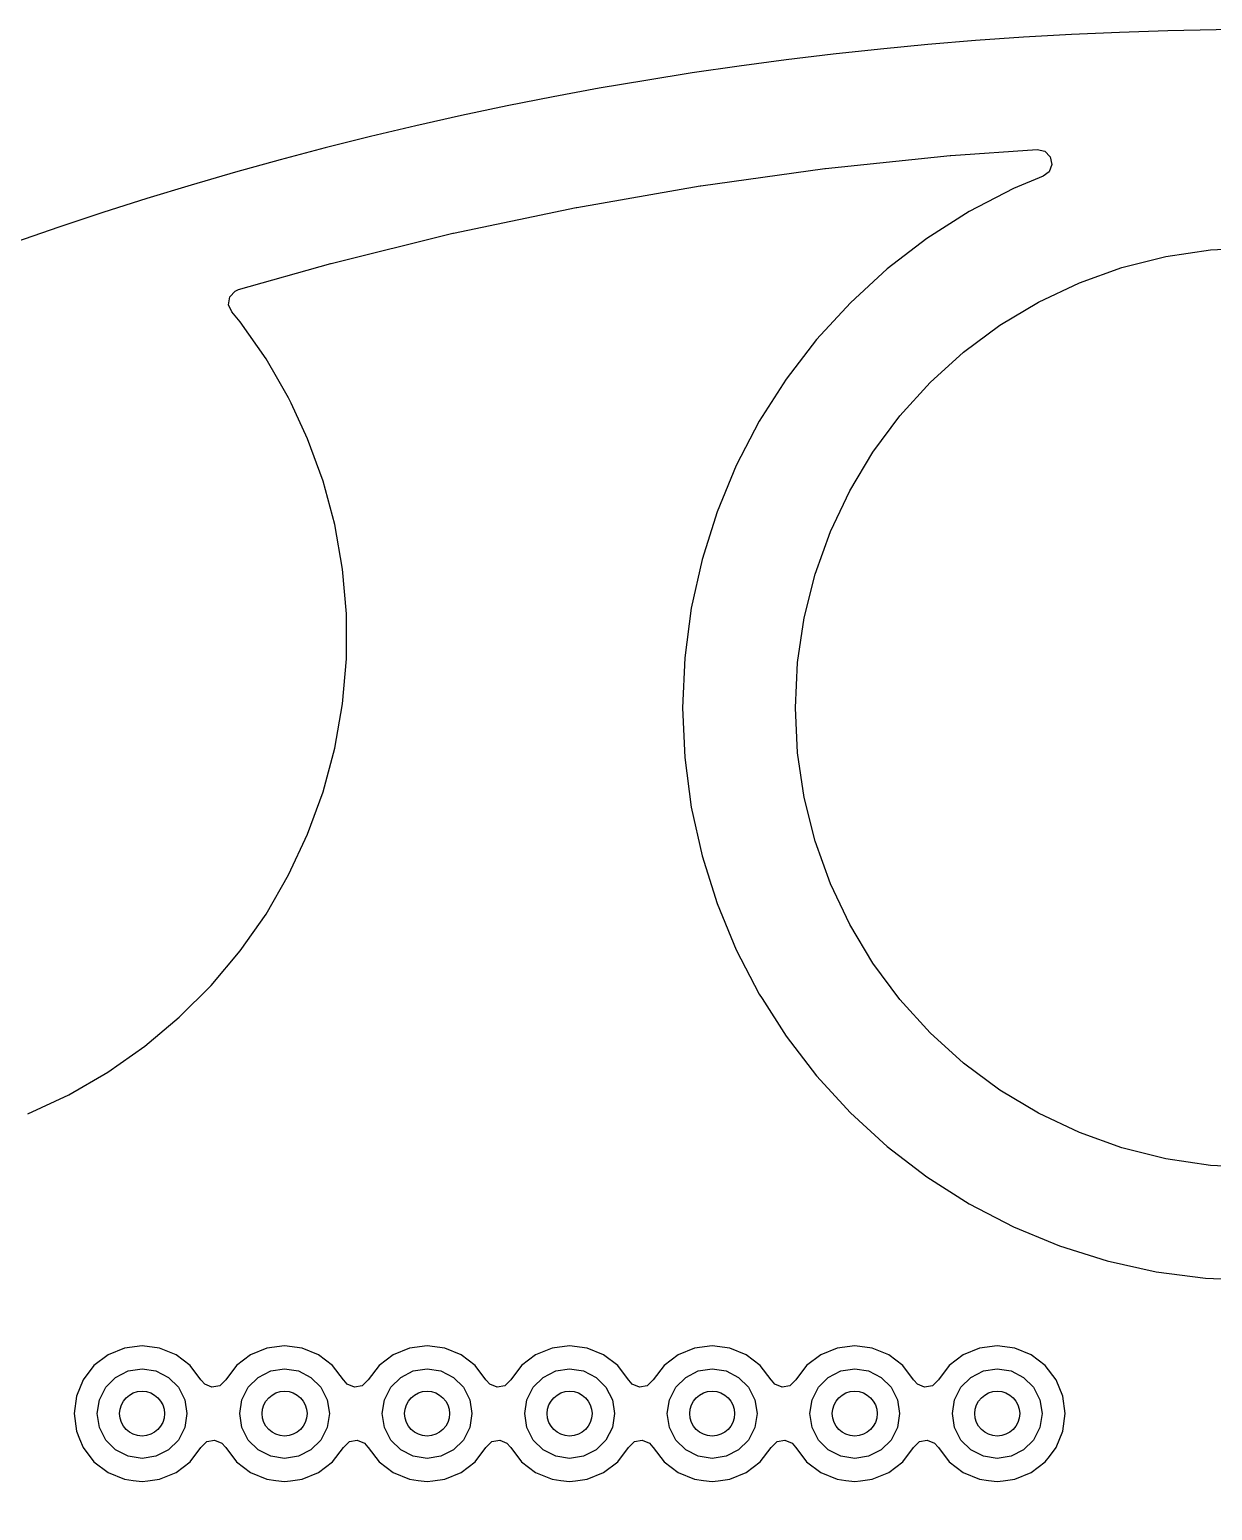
# Model space of a CAD drawing. Extents: x 116 to 183, y -128 to -37.6.
# Drawn here: x 138.44 to 148.98, y -50.77 to -37.57 of the extents above; entities that cross this region are included whole.
import ezdxf

# ---------------------------------------------------------------- set-up
doc = ezdxf.new("R2010")
doc.units = 0
doc.layers.add('BLACK', color=7, linetype='CONTINUOUS')

msp = doc.modelspace()

# ---------------------------------------------------------------- linework, layer by layer
at = {"layer": 'BLACK', "linetype": 'CONTINUOUS'}
for p, q in [((146.651152, -38.695618), (147.420487, -38.642414)), ((147.420487, -38.642414), (147.488725, -38.657427)), ((147.488725, -38.657427), (147.538014, -38.706948)), ((145.535187, -38.811539), (146.64692, -38.695984)), ((146.64692, -38.695984), (146.651152, -38.695618)), ((147.552705, -38.775256), (147.528134, -38.840663)), ((147.538014, -38.706948), (147.552705, -38.775256)), ((144.42392, -38.965906), (145.531056, -38.81204)), ((145.531056, -38.81204), (145.535187, -38.811539)), ((147.476495, -38.88068), (147.209617, -38.991224)), ((147.528134, -38.840663), (147.476495, -38.88068)), ((143.318706, -39.158528), (144.419805, -38.966551)), ((144.419805, -38.966551), (144.42392, -38.965906)), ((147.209617, -38.991224), (146.81457, -39.196873)), ((142.220778, -39.389185), (143.314555, -39.159325)), ((143.314555, -39.159325), (143.318706, -39.158528)), ((146.81457, -39.196873), (146.438921, -39.436187)), ((141.131407, -39.657615), (142.216629, -39.390132)), ((142.216629, -39.390132), (142.220778, -39.389185)), ((146.438921, -39.436187), (146.085584, -39.707312)), ((148.56737, -39.59703), (148.96537, -39.537993)), ((148.96537, -39.537993), (149.36724, -39.51825)), ((140.306502, -39.89134), (141.127332, -39.658694)), ((141.127332, -39.658694), (141.131407, -39.657615)), ((146.085579, -39.707316), (145.757206, -40.008215)), ((146.085584, -39.707312), (146.085579, -39.707316)), ((147.798238, -39.830344), (148.177073, -39.694795)), ((148.177073, -39.694795), (148.56737, -39.59703)), ((147.434513, -40.002373), (147.798238, -39.830344)), ((140.217319, -40.026336), (140.228358, -39.957344)), ((140.228358, -39.957344), (140.274946, -39.905273)), ((140.274946, -39.905273), (140.306502, -39.89134)), ((140.245331, -40.090344), (140.217319, -40.026336)), ((140.320534, -40.179969), (140.245331, -40.090344)), ((145.757205, -40.008216), (145.456306, -40.336589)), ((145.757206, -40.008215), (145.757205, -40.008216)), ((147.089402, -40.209225), (147.434513, -40.002373)), ((140.320539, -40.179975), (140.320534, -40.179969)), ((140.550959, -40.509048), (140.320539, -40.179975)), ((146.766228, -40.448907), (147.089402, -40.209225)), ((145.456302, -40.336594), (145.185177, -40.689931)), ((145.456306, -40.336589), (145.456302, -40.336594)), ((140.655394, -40.689936), (140.550959, -40.509048)), ((146.468102, -40.719112), (146.766228, -40.448907)), ((140.751817, -40.856945), (140.655394, -40.689936)), ((145.185177, -40.689931), (144.945863, -41.06558)), ((146.197897, -41.017238), (146.468102, -40.719112)), ((140.751825, -40.85696), (140.751817, -40.856945)), ((140.774038, -40.904597), (140.751825, -40.85696)), ((140.921597, -41.221038), (140.774038, -40.904597)), ((145.958215, -41.340412), (146.197897, -41.017238)), ((144.945863, -41.06558), (144.740214, -41.460627)), ((141.058995, -41.598535), (140.921597, -41.221038)), ((145.751363, -41.685523), (145.958215, -41.340412)), ((144.740214, -41.460627), (144.569778, -41.872097)), ((141.162969, -41.986571), (141.058995, -41.598535)), ((145.579334, -42.049248), (145.751363, -41.685523)), ((144.569773, -41.87211), (144.435843, -42.29688)), ((144.569778, -41.872097), (144.569773, -41.87211)), ((141.232728, -42.382192), (141.162969, -41.986571)), ((145.443785, -42.428083), (145.579334, -42.049248)), ((144.435843, -42.29688), (144.339442, -42.731717)), ((141.26774, -42.782388), (141.232728, -42.382192)), ((145.34602, -42.81838), (145.443785, -42.428083)), ((144.339441, -42.731726), (144.281307, -43.17329)), ((144.339442, -42.731717), (144.339441, -42.731726)), ((141.26774, -43.184112), (141.26774, -42.782388)), ((145.286983, -43.21638), (145.34602, -42.81838)), ((141.232728, -43.584308), (141.26774, -43.184112)), ((144.281307, -43.17329), (144.261881, -43.61825)), ((145.26724, -43.61825), (145.286983, -43.21638)), ((141.162969, -43.979929), (141.232728, -43.584308)), ((144.261881, -43.61825), (144.281307, -44.063209)), ((145.286983, -44.02012), (145.26724, -43.61825)), ((141.058995, -44.367965), (141.162969, -43.979929)), ((144.281307, -44.063209), (144.339441, -44.504773)), ((145.34602, -44.41812), (145.286983, -44.02012)), ((140.921597, -44.745462), (141.058995, -44.367965)), ((145.443785, -44.808417), (145.34602, -44.41812)), ((144.339441, -44.504773), (144.339442, -44.504782)), ((144.339442, -44.504782), (144.435843, -44.939619)), ((140.751821, -45.109548), (140.921597, -44.745462)), ((145.579334, -45.187252), (145.443785, -44.808417)), ((144.435843, -44.939619), (144.569773, -45.364389)), ((140.550959, -45.457452), (140.751821, -45.109548)), ((145.751363, -45.550977), (145.579334, -45.187252)), ((144.569773, -45.364389), (144.569778, -45.364402)), ((144.569778, -45.364402), (144.740214, -45.775872)), ((140.320539, -45.786525), (140.550959, -45.457452)), ((145.958215, -45.896088), (145.751363, -45.550977)), ((140.062316, -46.094264), (140.320539, -45.786525)), ((144.740214, -45.775872), (144.945863, -46.17092)), ((146.197897, -46.219262), (145.958215, -45.896088)), ((139.778254, -46.378326), (140.062316, -46.094264)), ((144.945863, -46.17092), (144.945867, -46.170926)), ((144.945867, -46.170926), (144.945869, -46.17093)), ((144.945869, -46.17093), (144.971692, -46.211464)), ((144.971692, -46.211464), (145.185177, -46.546568)), ((146.468102, -46.517388), (146.197897, -46.219262)), ((139.470515, -46.636549), (139.778254, -46.378326)), ((145.185177, -46.546568), (145.456302, -46.899905)), ((146.766228, -46.787593), (146.468102, -46.517388)), ((139.141442, -46.866969), (139.470515, -46.636549)), ((147.089402, -47.027275), (146.766228, -46.787593)), ((138.793538, -47.067831), (139.141442, -46.866969)), ((145.456302, -46.899905), (145.456306, -46.89991)), ((145.456306, -46.89991), (145.757205, -47.228283)), ((138.429452, -47.237607), (138.793538, -47.067831)), ((147.434513, -47.234127), (147.089402, -47.027275)), ((145.757205, -47.228283), (145.757206, -47.228284)), ((145.757206, -47.228284), (146.085579, -47.529183)), ((147.798238, -47.406156), (147.434513, -47.234127)), ((148.177073, -47.541705), (147.798238, -47.406156)), ((146.085579, -47.529183), (146.085584, -47.529187)), ((146.085584, -47.529187), (146.438921, -47.800312)), ((148.56737, -47.63947), (148.177073, -47.541705)), ((148.96537, -47.698507), (148.56737, -47.63947)), ((149.36724, -47.71825), (148.96537, -47.698507)), ((146.438921, -47.800312), (146.438926, -47.800315)), ((146.438926, -47.800315), (146.81456, -48.039621)), ((146.81456, -48.039621), (146.81457, -48.039626)), ((146.81457, -48.039626), (146.814569, -48.039626)), ((146.814569, -48.039626), (147.209617, -48.245275)), ((147.209617, -48.245275), (147.570801, -48.394882)), ((147.570801, -48.394882), (147.621104, -48.415718)), ((147.621104, -48.415718), (148.045876, -48.549648)), ((148.045876, -48.549648), (148.480704, -48.646047)), ((148.480704, -48.646047), (148.922279, -48.704182)), ((148.922279, -48.704182), (149.36724, -48.723609)), ((139.289237, -49.325956), (139.14316, -49.386463)), ((139.289239, -49.325955), (139.289237, -49.325956)), ((139.445999, -49.305318), (139.289239, -49.325955)), ((139.446001, -49.305318), (139.445999, -49.305318)), ((139.60276, -49.325955), (139.446001, -49.305318)), ((139.602762, -49.325956), (139.60276, -49.325955)), ((139.748841, -49.386464), (139.602762, -49.325956)), ((140.559237, -49.325956), (140.41316, -49.386463)), ((140.559239, -49.325955), (140.559237, -49.325956)), ((140.715999, -49.305318), (140.559239, -49.325955)), ((140.716001, -49.305318), (140.715999, -49.305318)), ((140.87276, -49.325955), (140.716001, -49.305318)), ((140.872762, -49.325956), (140.87276, -49.325955)), ((141.018841, -49.386464), (140.872762, -49.325956)), ((141.829237, -49.325956), (141.68316, -49.386463)), ((141.829239, -49.325955), (141.829237, -49.325956)), ((141.985999, -49.305318), (141.829239, -49.325955)), ((141.986001, -49.305318), (141.985999, -49.305318)), ((142.14276, -49.325955), (141.986001, -49.305318)), ((142.142762, -49.325956), (142.14276, -49.325955)), ((142.288841, -49.386464), (142.142762, -49.325956)), ((143.099237, -49.325956), (142.95316, -49.386463)), ((143.099239, -49.325955), (143.099237, -49.325956)), ((143.255999, -49.305318), (143.099239, -49.325955)), ((143.256001, -49.305318), (143.255999, -49.305318)), ((143.41276, -49.325955), (143.256001, -49.305318)), ((143.412762, -49.325956), (143.41276, -49.325955)), ((143.558841, -49.386464), (143.412762, -49.325956)), ((144.369237, -49.325956), (144.22316, -49.386463)), ((144.369239, -49.325955), (144.369237, -49.325956)), ((144.525999, -49.305318), (144.369239, -49.325955)), ((144.526001, -49.305318), (144.525999, -49.305318)), ((144.68276, -49.325955), (144.526001, -49.305318)), ((144.682762, -49.325956), (144.68276, -49.325955)), ((144.828841, -49.386464), (144.682762, -49.325956)), ((145.639237, -49.325956), (145.49316, -49.386463)), ((145.639239, -49.325955), (145.639237, -49.325956)), ((145.795999, -49.305318), (145.639239, -49.325955)), ((145.796001, -49.305318), (145.795999, -49.305318)), ((145.95276, -49.325955), (145.796001, -49.305318)), ((145.952762, -49.325956), (145.95276, -49.325955)), ((146.098841, -49.386464), (145.952762, -49.325956)), ((146.909237, -49.325956), (146.76316, -49.386463)), ((146.909239, -49.325955), (146.909237, -49.325956)), ((147.065999, -49.305318), (146.909239, -49.325955)), ((147.066001, -49.305318), (147.065999, -49.305318)), ((147.22276, -49.325955), (147.066001, -49.305318)), ((147.222762, -49.325956), (147.22276, -49.325955)), ((147.368841, -49.386464), (147.222762, -49.325956)), ((139.017718, -49.482718), (138.921463, -49.60816)), ((139.14316, -49.386463), (139.017718, -49.482718)), ((139.874282, -49.482718), (139.748841, -49.386464)), ((139.970536, -49.608159), (139.874282, -49.482718)), ((140.287718, -49.482718), (140.191458, -49.608166)), ((140.41316, -49.386463), (140.287718, -49.482718)), ((141.144282, -49.482718), (141.018841, -49.386464)), ((141.240536, -49.608159), (141.144282, -49.482718)), ((141.557718, -49.482718), (141.461458, -49.608166)), ((141.68316, -49.386463), (141.557718, -49.482718)), ((142.414282, -49.482718), (142.288841, -49.386464)), ((142.510536, -49.608159), (142.414282, -49.482718)), ((142.827718, -49.482718), (142.731458, -49.608166)), ((142.95316, -49.386463), (142.827718, -49.482718)), ((143.684282, -49.482718), (143.558841, -49.386464)), ((143.780536, -49.608159), (143.684282, -49.482718)), ((144.097718, -49.482718), (144.001458, -49.608166)), ((144.22316, -49.386463), (144.097718, -49.482718)), ((144.954282, -49.482718), (144.828841, -49.386464)), ((145.050536, -49.608159), (144.954282, -49.482718)), ((145.367718, -49.482718), (145.271458, -49.608166)), ((145.49316, -49.386463), (145.367718, -49.482718)), ((146.224282, -49.482718), (146.098841, -49.386464)), ((146.320536, -49.608159), (146.224282, -49.482718)), ((146.637718, -49.482718), (146.541458, -49.608166)), ((146.76316, -49.386463), (146.637718, -49.482718)), ((147.494282, -49.482718), (147.368841, -49.386464)), ((147.590536, -49.608159), (147.494282, -49.482718)), ((138.921463, -49.60816), (138.860956, -49.754237)), ((139.122393, -49.675886), (139.210886, -49.587393)), ((139.210886, -49.587393), (139.322393, -49.530577)), ((139.322393, -49.530577), (139.446, -49.511)), ((139.446, -49.511), (139.569607, -49.530577)), ((139.569607, -49.530577), (139.681114, -49.587393)), ((139.681114, -49.587393), (139.769607, -49.675886)), ((139.970541, -49.608166), (139.970536, -49.608159)), ((139.973613, -49.613487), (139.970541, -49.608166)), ((140.004349, -49.648959), (139.973613, -49.613487)), ((140.188387, -49.613487), (140.137821, -49.661703)), ((140.191458, -49.608166), (140.188387, -49.613487)), ((140.392393, -49.675886), (140.480886, -49.587393)), ((140.480886, -49.587393), (140.592393, -49.530577)), ((140.592393, -49.530577), (140.716, -49.511)), ((140.716, -49.511), (140.839607, -49.530577)), ((140.839607, -49.530577), (140.951114, -49.587393)), ((140.951114, -49.587393), (141.039607, -49.675886)), ((141.240541, -49.608166), (141.240536, -49.608159)), ((141.243613, -49.613487), (141.240541, -49.608166)), ((141.274349, -49.648959), (141.243613, -49.613487)), ((141.458387, -49.613487), (141.407821, -49.661703)), ((141.461458, -49.608166), (141.458387, -49.613487)), ((141.662393, -49.675886), (141.750886, -49.587393)), ((141.750886, -49.587393), (141.862393, -49.530577)), ((141.862393, -49.530577), (141.986, -49.511)), ((141.986, -49.511), (142.109607, -49.530577)), ((142.109607, -49.530577), (142.221114, -49.587393)), ((142.221114, -49.587393), (142.309607, -49.675886)), ((142.510541, -49.608166), (142.510536, -49.608159)), ((142.513613, -49.613487), (142.510541, -49.608166)), ((142.544349, -49.648959), (142.513613, -49.613487)), ((142.728387, -49.613487), (142.677821, -49.661703)), ((142.731458, -49.608166), (142.728387, -49.613487)), ((142.932393, -49.675886), (143.020886, -49.587393)), ((143.020886, -49.587393), (143.132393, -49.530577)), ((143.132393, -49.530577), (143.256, -49.511)), ((143.256, -49.511), (143.379607, -49.530577)), ((143.379607, -49.530577), (143.491114, -49.587393)), ((143.491114, -49.587393), (143.579607, -49.675886)), ((143.780541, -49.608166), (143.780536, -49.608159)), ((143.783613, -49.613487), (143.780541, -49.608166)), ((143.814349, -49.648959), (143.783613, -49.613487)), ((143.998387, -49.613487), (143.947821, -49.661703)), ((144.001458, -49.608166), (143.998387, -49.613487)), ((144.202393, -49.675886), (144.290886, -49.587393)), ((144.290886, -49.587393), (144.402393, -49.530577)), ((144.402393, -49.530577), (144.526, -49.511)), ((144.526, -49.511), (144.649607, -49.530577)), ((144.649607, -49.530577), (144.761114, -49.587393)), ((144.761114, -49.587393), (144.849607, -49.675886)), ((145.050541, -49.608166), (145.050536, -49.608159)), ((145.053613, -49.613487), (145.050541, -49.608166)), ((145.084349, -49.648959), (145.053613, -49.613487)), ((145.268387, -49.613487), (145.217821, -49.661703)), ((145.271458, -49.608166), (145.268387, -49.613487)), ((145.472393, -49.675886), (145.560886, -49.587393)), ((145.560886, -49.587393), (145.672393, -49.530577)), ((145.672393, -49.530577), (145.796, -49.511)), ((145.796, -49.511), (145.919607, -49.530577)), ((145.919607, -49.530577), (146.031114, -49.587393)), ((146.031114, -49.587393), (146.119607, -49.675886)), ((146.320541, -49.608166), (146.320536, -49.608159)), ((146.323613, -49.613487), (146.320541, -49.608166)), ((146.354349, -49.648959), (146.323613, -49.613487)), ((146.538387, -49.613487), (146.487821, -49.661703)), ((146.541458, -49.608166), (146.538387, -49.613487)), ((146.742393, -49.675886), (146.830886, -49.587393)), ((146.830886, -49.587393), (146.942393, -49.530577)), ((146.942393, -49.530577), (147.066, -49.511)), ((147.066, -49.511), (147.189607, -49.530577)), ((147.189607, -49.530577), (147.301114, -49.587393)), ((147.301114, -49.587393), (147.389607, -49.675886)), ((147.651044, -49.754238), (147.590536, -49.608159)), ((138.860955, -49.754239), (138.840318, -49.910998)), ((138.860956, -49.754237), (138.860955, -49.754239)), ((139.065577, -49.787393), (139.122393, -49.675886)), ((139.769607, -49.675886), (139.826423, -49.787393)), ((140.069214, -49.674927), (140.004349, -49.648959)), ((140.137821, -49.661703), (140.069214, -49.674927)), ((140.335577, -49.787393), (140.392393, -49.675886)), ((141.039607, -49.675886), (141.096423, -49.787393)), ((141.339214, -49.674927), (141.274349, -49.648959)), ((141.407821, -49.661703), (141.339214, -49.674927)), ((141.605577, -49.787393), (141.662393, -49.675886)), ((142.309607, -49.675886), (142.366423, -49.787393)), ((142.609214, -49.674927), (142.544349, -49.648959)), ((142.677821, -49.661703), (142.609214, -49.674927)), ((142.875577, -49.787393), (142.932393, -49.675886)), ((143.579607, -49.675886), (143.636423, -49.787393)), ((143.879214, -49.674927), (143.814349, -49.648959)), ((143.947821, -49.661703), (143.879214, -49.674927)), ((144.145577, -49.787393), (144.202393, -49.675886)), ((144.849607, -49.675886), (144.906423, -49.787393)), ((145.149214, -49.674927), (145.084349, -49.648959)), ((145.217821, -49.661703), (145.149214, -49.674927)), ((145.415577, -49.787393), (145.472393, -49.675886)), ((146.119607, -49.675886), (146.176423, -49.787393)), ((146.419214, -49.674927), (146.354349, -49.648959)), ((146.487821, -49.661703), (146.419214, -49.674927)), ((146.685577, -49.787393), (146.742393, -49.675886)), ((147.389607, -49.675886), (147.446423, -49.787393)), ((147.671682, -49.911), (147.651044, -49.754238)), ((139.046, -49.911), (139.065577, -49.787393)), ((139.826423, -49.787393), (139.846, -49.911)), ((140.316, -49.911), (140.335577, -49.787393)), ((141.096423, -49.787393), (141.116, -49.911)), ((141.586, -49.911), (141.605577, -49.787393)), ((142.366423, -49.787393), (142.386, -49.911)), ((142.856, -49.911), (142.875577, -49.787393)), ((143.636423, -49.787393), (143.656, -49.911)), ((144.126, -49.911), (144.145577, -49.787393)), ((144.906423, -49.787393), (144.926, -49.911)), ((145.396, -49.911), (145.415577, -49.787393)), ((146.176423, -49.787393), (146.196, -49.911)), ((146.666, -49.911), (146.685577, -49.787393)), ((147.446423, -49.787393), (147.466, -49.911)), ((138.840318, -49.910998), (138.840318, -49.911001)), ((138.840318, -49.911001), (138.860955, -50.06776)), ((139.065577, -50.034607), (139.046, -49.911)), ((139.846, -49.911), (139.826423, -50.034607)), ((140.335577, -50.034607), (140.316, -49.911)), ((141.116, -49.911), (141.096423, -50.034607)), ((141.605577, -50.034607), (141.586, -49.911)), ((142.386, -49.911), (142.366423, -50.034607)), ((142.875577, -50.034607), (142.856, -49.911)), ((143.656, -49.911), (143.636423, -50.034607)), ((144.145577, -50.034607), (144.126, -49.911)), ((144.926, -49.911), (144.906423, -50.034607)), ((145.415577, -50.034607), (145.396, -49.911)), ((146.196, -49.911), (146.176423, -50.034607)), ((146.685577, -50.034607), (146.666, -49.911)), ((147.466, -49.911), (147.446423, -50.034607)), ((147.651044, -50.067762), (147.671682, -49.911)), ((138.860955, -50.06776), (138.860956, -50.067762)), ((138.860956, -50.067762), (138.888905, -50.135238)), ((138.888905, -50.135238), (138.921464, -50.213841)), ((139.122393, -50.146114), (139.065577, -50.034607)), ((139.210886, -50.234607), (139.122393, -50.146114)), ((139.769607, -50.146114), (139.681114, -50.234607)), ((139.826423, -50.034607), (139.769607, -50.146114)), ((140.024175, -50.160298), (140.092782, -50.147072)), ((140.092782, -50.147072), (140.157648, -50.173037)), ((140.392393, -50.146114), (140.335577, -50.034607)), ((140.480886, -50.234607), (140.392393, -50.146114)), ((141.039607, -50.146114), (140.951114, -50.234607)), ((141.096423, -50.034607), (141.039607, -50.146114)), ((141.294175, -50.160298), (141.362782, -50.147072)), ((141.362782, -50.147072), (141.427648, -50.173037)), ((141.662393, -50.146114), (141.605577, -50.034607)), ((141.750886, -50.234607), (141.662393, -50.146114)), ((142.309607, -50.146114), (142.221114, -50.234607)), ((142.366423, -50.034607), (142.309607, -50.146114)), ((142.564175, -50.160298), (142.632782, -50.147072)), ((142.632782, -50.147072), (142.697648, -50.173037)), ((142.932393, -50.146114), (142.875577, -50.034607)), ((143.020886, -50.234607), (142.932393, -50.146114)), ((143.579607, -50.146114), (143.491114, -50.234607)), ((143.636423, -50.034607), (143.579607, -50.146114)), ((143.834175, -50.160298), (143.902782, -50.147072)), ((143.902782, -50.147072), (143.967648, -50.173037)), ((144.202393, -50.146114), (144.145577, -50.034607)), ((144.290886, -50.234607), (144.202393, -50.146114)), ((144.849607, -50.146114), (144.761114, -50.234607)), ((144.906423, -50.034607), (144.849607, -50.146114)), ((145.104175, -50.160298), (145.172782, -50.147072)), ((145.172782, -50.147072), (145.237648, -50.173037)), ((145.472393, -50.146114), (145.415577, -50.034607)), ((145.560886, -50.234607), (145.472393, -50.146114)), ((146.119607, -50.146114), (146.031114, -50.234607)), ((146.176423, -50.034607), (146.119607, -50.146114)), ((146.374175, -50.160298), (146.442782, -50.147072)), ((146.442782, -50.147072), (146.507648, -50.173037)), ((146.742393, -50.146114), (146.685577, -50.034607)), ((146.830886, -50.234607), (146.742393, -50.146114)), ((147.389607, -50.146114), (147.301114, -50.234607)), ((147.446423, -50.034607), (147.389607, -50.146114)), ((147.590536, -50.213841), (147.651044, -50.067762)), ((138.921464, -50.213841), (139.017718, -50.339282)), ((139.322393, -50.291423), (139.210886, -50.234607)), ((139.681114, -50.234607), (139.569607, -50.291423)), ((139.874282, -50.339282), (139.970536, -50.213841)), ((139.970536, -50.213841), (139.970541, -50.213828)), ((139.970541, -50.213828), (139.97361, -50.208515)), ((139.97361, -50.208515), (140.024175, -50.160298)), ((140.157648, -50.173037), (140.18839, -50.208515)), ((140.18839, -50.208515), (140.191461, -50.213834)), ((140.191461, -50.213834), (140.191464, -50.213841)), ((140.191464, -50.213841), (140.287718, -50.339282)), ((140.592393, -50.291423), (140.480886, -50.234607)), ((140.951114, -50.234607), (140.839607, -50.291423)), ((141.144282, -50.339282), (141.240536, -50.213841)), ((141.240536, -50.213841), (141.240541, -50.213828)), ((141.240541, -50.213828), (141.24361, -50.208515)), ((141.24361, -50.208515), (141.294175, -50.160298)), ((141.427648, -50.173037), (141.45839, -50.208515)), ((141.45839, -50.208515), (141.461461, -50.213834)), ((141.461461, -50.213834), (141.461464, -50.213841)), ((141.461464, -50.213841), (141.557718, -50.339282)), ((141.862393, -50.291423), (141.750886, -50.234607)), ((142.221114, -50.234607), (142.109607, -50.291423)), ((142.414282, -50.339282), (142.510536, -50.213841)), ((142.510536, -50.213841), (142.510541, -50.213828)), ((142.510541, -50.213828), (142.51361, -50.208515)), ((142.51361, -50.208515), (142.564175, -50.160298)), ((142.697648, -50.173037), (142.72839, -50.208515)), ((142.72839, -50.208515), (142.731461, -50.213834)), ((142.731461, -50.213834), (142.731464, -50.213841)), ((142.731464, -50.213841), (142.827718, -50.339282)), ((143.132393, -50.291423), (143.020886, -50.234607)), ((143.491114, -50.234607), (143.379607, -50.291423)), ((143.684282, -50.339282), (143.780536, -50.213841)), ((143.780536, -50.213841), (143.780541, -50.213828)), ((143.780541, -50.213828), (143.78361, -50.208515)), ((143.78361, -50.208515), (143.834175, -50.160298)), ((143.967648, -50.173037), (143.99839, -50.208515)), ((143.99839, -50.208515), (144.001461, -50.213834)), ((144.001461, -50.213834), (144.001464, -50.213841)), ((144.001464, -50.213841), (144.097718, -50.339282)), ((144.402393, -50.291423), (144.290886, -50.234607)), ((144.761114, -50.234607), (144.649607, -50.291423)), ((144.954282, -50.339282), (145.050536, -50.213841)), ((145.050536, -50.213841), (145.050541, -50.213828)), ((145.050541, -50.213828), (145.05361, -50.208515)), ((145.05361, -50.208515), (145.104175, -50.160298)), ((145.237648, -50.173037), (145.26839, -50.208515)), ((145.26839, -50.208515), (145.271461, -50.213834)), ((145.271461, -50.213834), (145.271464, -50.213841)), ((145.271464, -50.213841), (145.367718, -50.339282)), ((145.672393, -50.291423), (145.560886, -50.234607)), ((146.031114, -50.234607), (145.919607, -50.291423)), ((146.224282, -50.339282), (146.320536, -50.213841)), ((146.320536, -50.213841), (146.320541, -50.213828)), ((146.320541, -50.213828), (146.32361, -50.208515)), ((146.32361, -50.208515), (146.374175, -50.160298)), ((146.507648, -50.173037), (146.53839, -50.208515)), ((146.53839, -50.208515), (146.541461, -50.213834)), ((146.541461, -50.213834), (146.541464, -50.213841)), ((146.541464, -50.213841), (146.637718, -50.339282)), ((146.942393, -50.291423), (146.830886, -50.234607)), ((147.301114, -50.234607), (147.189607, -50.291423)), ((147.530564, -50.291998), (147.590536, -50.213841)), ((139.017718, -50.339282), (139.143159, -50.435536)), ((139.446, -50.311), (139.322393, -50.291423)), ((139.569607, -50.291423), (139.446, -50.311)), ((139.748841, -50.435536), (139.874282, -50.339282)), ((140.287718, -50.339282), (140.413159, -50.435536)), ((140.716, -50.311), (140.592393, -50.291423)), ((140.839607, -50.291423), (140.716, -50.311)), ((141.018841, -50.435536), (141.144282, -50.339282)), ((141.557718, -50.339282), (141.683159, -50.435536)), ((141.986, -50.311), (141.862393, -50.291423)), ((142.109607, -50.291423), (141.986, -50.311)), ((142.288841, -50.435536), (142.414282, -50.339282)), ((142.827718, -50.339282), (142.953159, -50.435536)), ((143.256, -50.311), (143.132393, -50.291423)), ((143.379607, -50.291423), (143.256, -50.311)), ((143.558841, -50.435536), (143.684282, -50.339282)), ((144.097718, -50.339282), (144.223159, -50.435536)), ((144.526, -50.311), (144.402393, -50.291423)), ((144.649607, -50.291423), (144.526, -50.311)), ((144.828841, -50.435536), (144.954282, -50.339282)), ((145.367718, -50.339282), (145.493159, -50.435536)), ((145.796, -50.311), (145.672393, -50.291423)), ((145.919607, -50.291423), (145.796, -50.311)), ((146.098841, -50.435536), (146.224282, -50.339282)), ((146.637718, -50.339282), (146.763159, -50.435536)), ((147.066, -50.311), (146.942393, -50.291423)), ((147.189607, -50.291423), (147.066, -50.311)), ((147.368841, -50.435536), (147.494282, -50.339282)), ((147.494282, -50.339282), (147.530564, -50.291998)), ((139.143159, -50.435536), (139.289238, -50.496044)), ((139.289238, -50.496044), (139.367619, -50.506363)), ((139.367619, -50.506363), (139.445999, -50.516682)), ((139.445999, -50.516682), (139.446, -50.516682)), ((139.446, -50.516682), (139.446001, -50.516682)), ((139.446001, -50.516682), (139.498254, -50.509802)), ((139.498254, -50.509802), (139.602762, -50.496044)), ((139.602762, -50.496044), (139.748841, -50.435536)), ((140.413159, -50.435536), (140.559238, -50.496044)), ((140.559238, -50.496044), (140.637619, -50.506363)), ((140.637619, -50.506363), (140.715999, -50.516682)), ((140.715999, -50.516682), (140.716, -50.516682)), ((140.716, -50.516682), (140.716001, -50.516682)), ((140.716001, -50.516682), (140.768254, -50.509802)), ((140.768254, -50.509802), (140.872762, -50.496044)), ((140.872762, -50.496044), (141.018841, -50.435536)), ((141.683159, -50.435536), (141.829238, -50.496044)), ((141.829238, -50.496044), (141.907619, -50.506363)), ((141.907619, -50.506363), (141.985999, -50.516682)), ((141.985999, -50.516682), (141.986, -50.516682)), ((141.986, -50.516682), (141.986001, -50.516682)), ((141.986001, -50.516682), (142.038254, -50.509802)), ((142.038254, -50.509802), (142.142762, -50.496044)), ((142.142762, -50.496044), (142.288841, -50.435536)), ((142.953159, -50.435536), (143.099238, -50.496044)), ((143.099238, -50.496044), (143.177619, -50.506363)), ((143.177619, -50.506363), (143.255999, -50.516682)), ((143.255999, -50.516682), (143.256, -50.516682)), ((143.256, -50.516682), (143.256001, -50.516682)), ((143.256001, -50.516682), (143.308254, -50.509802)), ((143.308254, -50.509802), (143.412762, -50.496044)), ((143.412762, -50.496044), (143.558841, -50.435536)), ((144.223159, -50.435536), (144.369238, -50.496044)), ((144.369238, -50.496044), (144.447619, -50.506363)), ((144.447619, -50.506363), (144.525999, -50.516682)), ((144.525999, -50.516682), (144.526, -50.516682)), ((144.526, -50.516682), (144.526001, -50.516682)), ((144.526001, -50.516682), (144.578254, -50.509802)), ((144.578254, -50.509802), (144.682762, -50.496044)), ((144.682762, -50.496044), (144.828841, -50.435536)), ((145.493159, -50.435536), (145.639238, -50.496044)), ((145.639238, -50.496044), (145.717619, -50.506363)), ((145.717619, -50.506363), (145.795999, -50.516682)), ((145.795999, -50.516682), (145.796, -50.516682)), ((145.796, -50.516682), (145.796001, -50.516682)), ((145.796001, -50.516682), (145.848254, -50.509802)), ((145.848254, -50.509802), (145.952762, -50.496044)), ((145.952762, -50.496044), (146.098841, -50.435536)), ((146.763159, -50.435536), (146.909238, -50.496044)), ((146.909238, -50.496044), (146.987619, -50.506363)), ((146.987619, -50.506363), (147.065999, -50.516682)), ((147.065999, -50.516682), (147.066, -50.516682)), ((147.066, -50.516682), (147.066001, -50.516682)), ((147.066001, -50.516682), (147.118254, -50.509802)), ((147.118254, -50.509802), (147.222762, -50.496044)), ((147.222762, -50.496044), (147.368841, -50.435536))]:
    msp.add_line(p, q, dxfattribs=at)
at = {"layer": 'BLACK'}
for centre in [(139.446, -49.911), (140.716, -49.911), (141.986, -49.911), (143.256, -49.911), (144.526, -49.911), (145.796, -49.911), (147.066, -49.911)]:
    msp.add_circle(centre, 0.2, dxfattribs=at)
msp.add_arc((149.450502, -71.074296), 33.5, 0, 180, dxfattribs=at)

doc.saveas('drawing.dxf')
